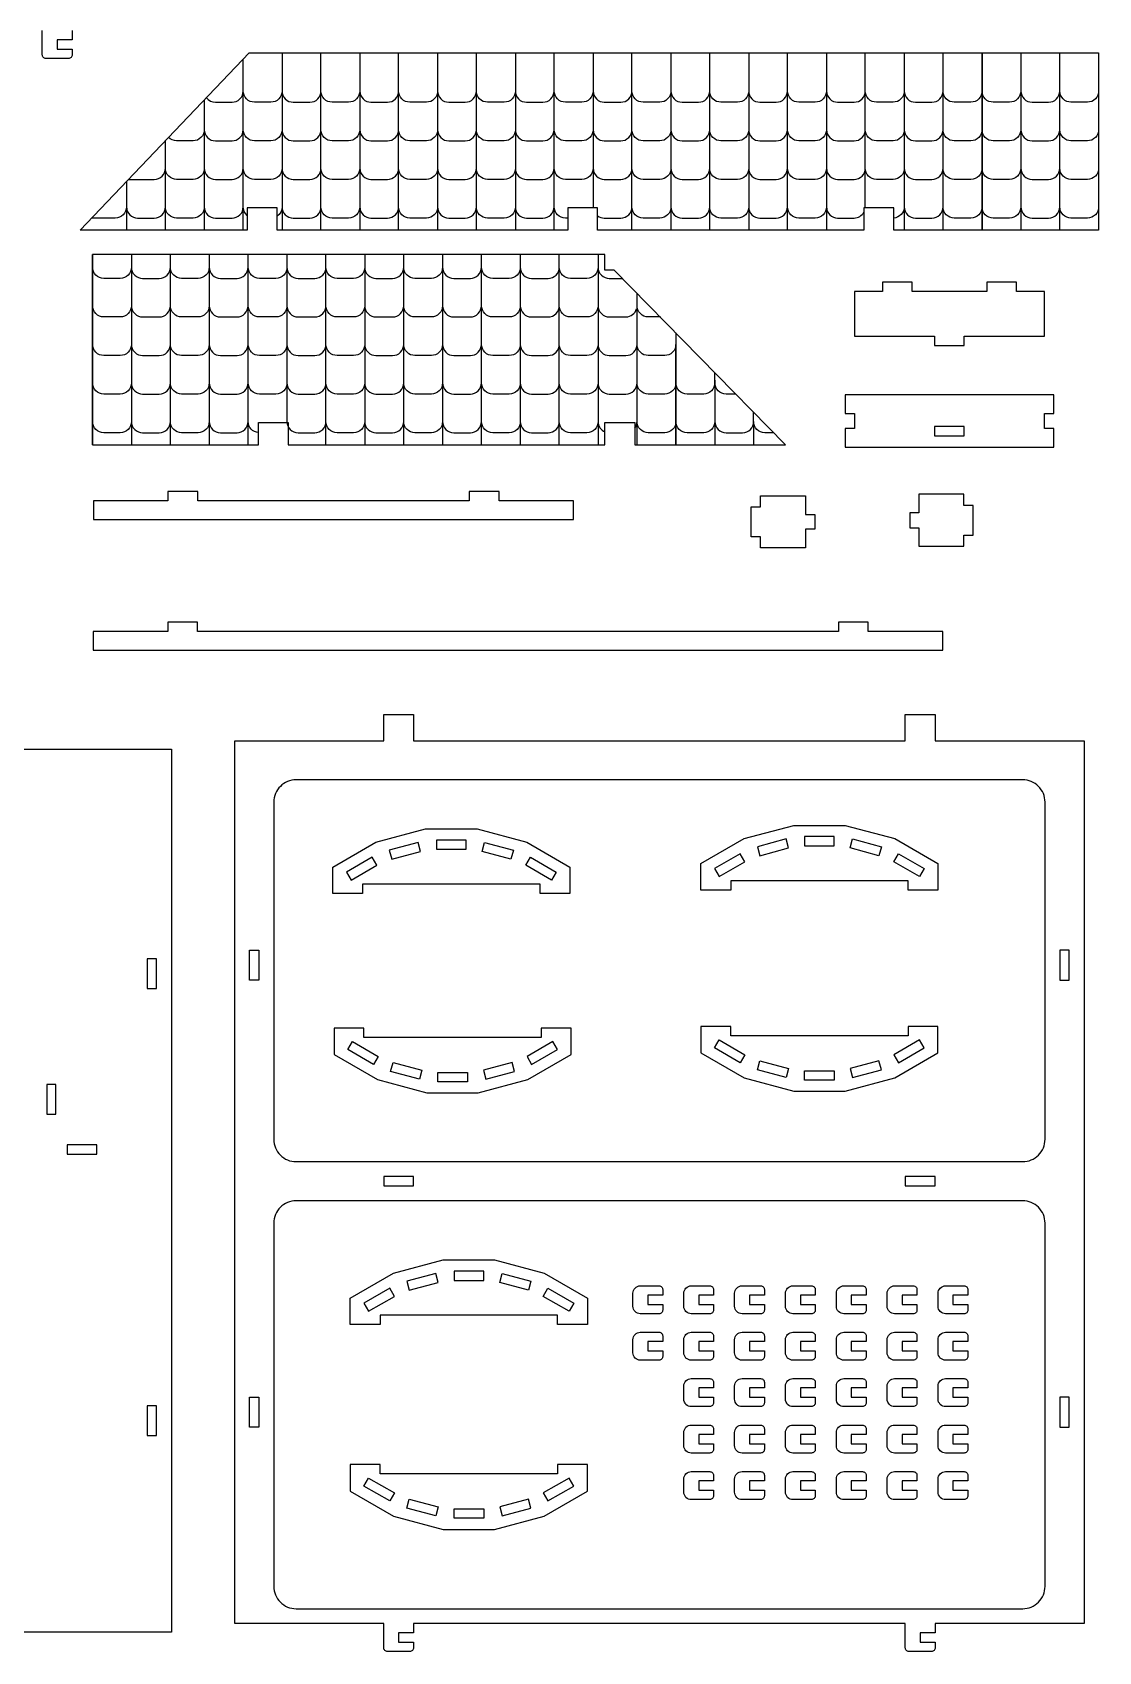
# Model space of a CAD drawing. Extents: x 1573 to 3804, y 1639 to 3362.
# Drawn here: x 3117 to 3804, y 1644 to 2687 of the extents above; entities that cross this region are included whole.
import ezdxf

# ---------------------------------------------------------------- set-up
doc = ezdxf.new("R2010")
doc.units = 0
doc.header["$MEASUREMENT"] = 0
doc.layers.add('LAYER1', color=18, linetype='CONTINUOUS')

msp = doc.modelspace()

# ---------------------------------------------------------------- linework, layer by layer
at = {"layer": 'LAYER1'}
for points in [[(3142.8, 2688.5), (3142.8, 2682.5), (3133.2, 2682.5), (3133.2, 2676.5), (3142.8, 2676.5), (3142.8, 2672.9, -0.414214), (3140.4, 2670.5), (3126, 2670.5, -0.414214), (3123.6, 2672.9), (3123.6, 2688.5)], [(3278, 2674.2), (3278, 2649.6, -0.414214), (3270.8, 2642.4), (3260.2, 2642.4, -0.414214), (3253, 2649.6), (3253, 2666.1)], [(3278, 2674.2), (3278, 2649.6, 0.414214), (3285.2, 2642.4), (3295.9, 2642.4, 0.414214), (3303.1, 2649.6), (3303.1, 2674.2)], [(3328.1, 2674.2), (3328.1, 2649.6, -0.414214), (3320.9, 2642.4), (3310.3, 2642.4, -0.414214), (3303.1, 2649.6), (3303.1, 2674.2)], [(3328.1, 2674.2), (3328.1, 2649.6, 0.414214), (3335.3, 2642.4), (3345.9, 2642.4, 0.414214), (3353.1, 2649.6), (3353.1, 2674.2)], [(3378.2, 2674.2), (3378.2, 2649.6, -0.414214), (3371, 2642.4), (3360.3, 2642.4, -0.414214), (3353.1, 2649.6), (3353.1, 2674.2)], [(3378.2, 2674.2), (3378.2, 2649.6, 0.414214), (3385.4, 2642.4), (3396, 2642.4, 0.414214), (3403.2, 2649.6), (3403.2, 2674.2)], [(3428.3, 2674.2), (3428.3, 2649.6, -0.414214), (3421.1, 2642.4), (3410.4, 2642.4, -0.414214), (3403.2, 2649.6), (3403.2, 2674.2)], [(3428.3, 2674.2), (3428.3, 2649.6, 0.414214), (3435.5, 2642.4), (3446.1, 2642.4, 0.414214), (3453.3, 2649.6), (3453.3, 2674.2)], [(3478.4, 2674.2), (3478.4, 2649.6, -0.414214), (3471.2, 2642.4), (3460.5, 2642.4, -0.414214), (3453.3, 2649.6), (3453.3, 2674.2)], [(3478.4, 2674.2), (3478.4, 2649.6, 0.414214), (3485.6, 2642.4), (3496.2, 2642.4, 0.414214), (3503.4, 2649.6), (3503.4, 2674.2)], [(3528.5, 2674.2), (3528.5, 2649.6, -0.414214), (3521.3, 2642.4), (3510.6, 2642.4, -0.414214), (3503.4, 2649.6), (3503.4, 2674.2)], [(3528.5, 2674.2), (3528.5, 2649.6, 0.414214), (3535.7, 2642.4), (3546.3, 2642.4, 0.414214), (3553.5, 2649.6), (3553.5, 2674.2)], [(3578.6, 2674.2), (3578.6, 2649.6, -0.414214), (3571.4, 2642.4), (3560.7, 2642.4, -0.414214), (3553.5, 2649.6), (3553.5, 2674.2)], [(3578.6, 2674.2), (3578.6, 2649.6, 0.414214), (3585.8, 2642.4), (3596.4, 2642.4, 0.414214), (3603.6, 2649.6), (3603.6, 2674.2)], [(3628.7, 2674.2), (3628.7, 2649.6, -0.414214), (3621.5, 2642.4), (3610.8, 2642.4, -0.414214), (3603.6, 2649.6), (3603.6, 2674.2)], [(3628.7, 2674.2), (3628.7, 2649.6, 0.414214), (3635.9, 2642.4), (3646.5, 2642.4, 0.414214), (3653.7, 2649.6), (3653.7, 2674.2)], [(3678.8, 2674.2), (3678.8, 2649.6, -0.414214), (3671.6, 2642.4), (3660.9, 2642.4, -0.414214), (3653.7, 2649.6), (3653.7, 2674.2)], [(3678.8, 2674.2), (3678.8, 2649.6, 0.414214), (3686, 2642.4), (3696.6, 2642.4, 0.414214), (3703.8, 2649.6), (3703.8, 2674.2)], [(3728.9, 2674.2), (3728.9, 2649.6, -0.414214), (3721.7, 2642.4), (3711, 2642.4, -0.414214), (3703.8, 2649.6), (3703.8, 2674.2)], [(3753.9, 2674.2), (3753.9, 2649.6, -0.414214), (3746.7, 2642.4), (3736.1, 2642.4, -0.414214), (3728.9, 2649.6), (3728.9, 2674.2)], [(3753.9, 2674.2), (3753.9, 2649.6, 0.414214), (3761.1, 2642.4), (3771.8, 2642.4, 0.414214), (3779, 2649.6), (3779, 2674.2)], [(3804, 2674.2), (3804, 2649.6, -0.414214), (3796.8, 2642.4), (3786.2, 2642.4, -0.414214), (3779, 2649.6), (3779, 2674.2)], [(3229.3, 2645.3, 0.240596), (3235.1, 2642.4), (3245.8, 2642.4, 0.414214), (3253, 2649.6), (3253, 2670.2)], [(3227.9, 2643.9), (3227.9, 2624.7, 0.414214), (3235.1, 2617.5), (3245.8, 2617.5, 0.414214), (3253, 2624.7), (3253, 2649.6)], [(3278, 2649.6), (3278, 2624.7, -0.414214), (3270.8, 2617.5), (3260.2, 2617.5, -0.414214), (3253, 2624.7), (3253, 2649.6)], [(3278, 2649.6), (3278, 2624.7, 0.414214), (3285.2, 2617.5), (3295.9, 2617.5, 0.414214), (3303.1, 2624.7), (3303.1, 2649.6)], [(3328.1, 2649.6), (3328.1, 2624.7, -0.414214), (3320.9, 2617.5), (3310.3, 2617.5, -0.414214), (3303.1, 2624.7), (3303.1, 2649.6)], [(3328.1, 2649.6), (3328.1, 2624.7, 0.414214), (3335.3, 2617.5), (3345.9, 2617.5, 0.414214), (3353.1, 2624.7), (3353.1, 2649.6)], [(3378.2, 2649.6), (3378.2, 2624.7, -0.414214), (3371, 2617.5), (3360.3, 2617.5, -0.414214), (3353.1, 2624.7), (3353.1, 2649.6)], [(3378.2, 2649.6), (3378.2, 2624.7, 0.414214), (3385.4, 2617.5), (3396, 2617.5, 0.414214), (3403.2, 2624.7), (3403.2, 2649.6)], [(3428.3, 2649.6), (3428.3, 2624.7, -0.414214), (3421.1, 2617.5), (3410.4, 2617.5, -0.414214), (3403.2, 2624.7), (3403.2, 2649.6)], [(3428.3, 2649.6), (3428.3, 2624.7, 0.414214), (3435.5, 2617.5), (3446.1, 2617.5, 0.414214), (3453.3, 2624.7), (3453.3, 2649.6)], [(3478.4, 2649.6), (3478.4, 2624.7, -0.414214), (3471.2, 2617.5), (3460.5, 2617.5, -0.414214), (3453.3, 2624.7), (3453.3, 2649.6)], [(3478.4, 2649.6), (3478.4, 2624.7, 0.414214), (3485.6, 2617.5), (3496.2, 2617.5, 0.414214), (3503.4, 2624.7), (3503.4, 2649.6)], [(3528.5, 2649.6), (3528.5, 2624.7, -0.414214), (3521.3, 2617.5), (3510.6, 2617.5, -0.414214), (3503.4, 2624.7), (3503.4, 2649.6)], [(3528.5, 2649.6), (3528.5, 2624.7, 0.414214), (3535.7, 2617.5), (3546.3, 2617.5, 0.414214), (3553.5, 2624.7), (3553.5, 2649.6)], [(3578.6, 2649.6), (3578.6, 2624.7, -0.414214), (3571.4, 2617.5), (3560.7, 2617.5, -0.414214), (3553.5, 2624.7), (3553.5, 2649.6)], [(3578.6, 2649.6), (3578.6, 2624.7, 0.414214), (3585.8, 2617.5), (3596.4, 2617.5, 0.414214), (3603.6, 2624.7), (3603.6, 2649.6)], [(3628.7, 2649.6), (3628.7, 2624.7, -0.414214), (3621.5, 2617.5), (3610.8, 2617.5, -0.414214), (3603.6, 2624.7), (3603.6, 2649.6)], [(3628.7, 2649.6), (3628.7, 2624.7, 0.414214), (3635.9, 2617.5), (3646.5, 2617.5, 0.414214), (3653.7, 2624.7), (3653.7, 2649.6)], [(3678.8, 2649.6), (3678.8, 2624.7, -0.414214), (3671.6, 2617.5), (3660.9, 2617.5, -0.414214), (3653.7, 2624.7), (3653.7, 2649.6)], [(3678.8, 2649.6), (3678.8, 2624.7, 0.414214), (3686, 2617.5), (3696.6, 2617.5, 0.414214), (3703.8, 2624.7), (3703.8, 2649.6)], [(3728.9, 2649.6), (3728.9, 2624.7, -0.414214), (3721.7, 2617.5), (3711, 2617.5, -0.414214), (3703.8, 2624.7), (3703.8, 2649.6)], [(3753.9, 2649.6), (3753.9, 2624.7, -0.414214), (3746.7, 2617.5), (3736.1, 2617.5, -0.414214), (3728.9, 2624.7), (3728.9, 2649.6)], [(3753.9, 2649.6), (3753.9, 2624.7, 0.414214), (3761.1, 2617.5), (3771.8, 2617.5, 0.414214), (3779, 2624.7), (3779, 2649.6)], [(3804, 2649.6), (3804, 2624.7, -0.414214), (3796.8, 2617.5), (3786.2, 2617.5, -0.414214), (3779, 2624.7), (3779, 2649.6)], [(3227.9, 2638.7), (3227.9, 2624.7, -0.414214), (3220.7, 2617.5), (3210.1, 2617.5, -0.203614), (3204.9, 2619.7)], [(3227.9, 2624.7), (3227.9, 2599.9, -0.414214), (3220.7, 2592.7), (3210.1, 2592.7, -0.414214), (3202.9, 2599.9), (3202.9, 2617.6)], [(3227.9, 2624.7), (3227.9, 2599.9, 0.414214), (3235.1, 2592.7), (3245.8, 2592.7, 0.414214), (3253, 2599.9), (3253, 2624.7)], [(3278, 2624.7), (3278, 2599.9, -0.414214), (3270.8, 2592.7), (3260.2, 2592.7, -0.414214), (3253, 2599.9), (3253, 2624.7)], [(3278, 2624.7), (3278, 2599.9, 0.414214), (3285.2, 2592.7), (3295.9, 2592.7, 0.414214), (3303.1, 2599.9), (3303.1, 2624.7)], [(3328.1, 2624.7), (3328.1, 2599.9, -0.414214), (3320.9, 2592.7), (3310.3, 2592.7, -0.414214), (3303.1, 2599.9), (3303.1, 2624.7)], [(3328.1, 2624.7), (3328.1, 2599.9, 0.414214), (3335.3, 2592.7), (3345.9, 2592.7, 0.414214), (3353.1, 2599.9), (3353.1, 2624.7)], [(3378.2, 2624.7), (3378.2, 2599.9, -0.414214), (3371, 2592.7), (3360.3, 2592.7, -0.414214), (3353.1, 2599.9), (3353.1, 2624.7)], [(3378.2, 2624.7), (3378.2, 2599.9, 0.414214), (3385.4, 2592.7), (3396, 2592.7, 0.414214), (3403.2, 2599.9), (3403.2, 2624.7)], [(3428.3, 2624.7), (3428.3, 2599.9, -0.414214), (3421.1, 2592.7), (3410.4, 2592.7, -0.414214), (3403.2, 2599.9), (3403.2, 2624.7)], [(3428.3, 2624.7), (3428.3, 2599.9, 0.414214), (3435.5, 2592.7), (3446.1, 2592.7, 0.414214), (3453.3, 2599.9), (3453.3, 2624.7)], [(3478.4, 2624.7), (3478.4, 2599.9, -0.414214), (3471.2, 2592.7), (3460.5, 2592.7, -0.414214), (3453.3, 2599.9), (3453.3, 2624.7)], [(3478.4, 2624.7), (3478.4, 2599.9, 0.414214), (3485.6, 2592.7), (3496.2, 2592.7, 0.414214), (3503.4, 2599.9), (3503.4, 2624.7)], [(3528.5, 2624.7), (3528.5, 2599.9, -0.414214), (3521.3, 2592.7), (3510.6, 2592.7, -0.414214), (3503.4, 2599.9), (3503.4, 2624.7)], [(3528.5, 2624.7), (3528.5, 2599.9, 0.414214), (3535.7, 2592.7), (3546.3, 2592.7, 0.414214), (3553.5, 2599.9), (3553.5, 2624.7)], [(3578.6, 2624.7), (3578.6, 2599.9, -0.414214), (3571.4, 2592.7), (3560.7, 2592.7, -0.414214), (3553.5, 2599.9), (3553.5, 2624.7)], [(3578.6, 2624.7), (3578.6, 2599.9, 0.414214), (3585.8, 2592.7), (3596.4, 2592.7, 0.414214), (3603.6, 2599.9), (3603.6, 2624.7)], [(3628.7, 2624.7), (3628.7, 2599.9, -0.414214), (3621.5, 2592.7), (3610.8, 2592.7, -0.414214), (3603.6, 2599.9), (3603.6, 2624.7)], [(3628.7, 2624.7), (3628.7, 2599.9, 0.414214), (3635.9, 2592.7), (3646.5, 2592.7, 0.414214), (3653.7, 2599.9), (3653.7, 2624.7)], [(3678.8, 2624.7), (3678.8, 2599.9, -0.414214), (3671.6, 2592.7), (3660.9, 2592.7, -0.414214), (3653.7, 2599.9), (3653.7, 2624.7)], [(3678.8, 2624.7), (3678.8, 2599.9, 0.414214), (3686, 2592.7), (3696.6, 2592.7, 0.414214), (3703.8, 2599.9), (3703.8, 2624.7)], [(3728.9, 2624.7), (3728.9, 2599.9, -0.414214), (3721.7, 2592.7), (3711, 2592.7, -0.414214), (3703.8, 2599.9), (3703.8, 2624.7)], [(3753.9, 2624.7), (3753.9, 2599.9, -0.414214), (3746.7, 2592.7), (3736.1, 2592.7, -0.414214), (3728.9, 2599.9), (3728.9, 2624.7)], [(3753.9, 2624.7), (3753.9, 2599.9, 0.414214), (3761.1, 2592.7), (3771.8, 2592.7, 0.414214), (3779, 2599.9), (3779, 2624.7)], [(3804, 2624.7), (3804, 2599.9, -0.414214), (3796.8, 2592.7), (3786.2, 2592.7, -0.414214), (3779, 2599.9), (3779, 2624.7)], [(3179.1, 2592.7), (3195.7, 2592.7, 0.414214), (3202.9, 2599.9), (3202.9, 2611.3)], [(3177.8, 2583.8), (3177.8, 2575, 0.414214), (3185, 2567.8), (3195.7, 2567.8, 0.414214), (3202.9, 2575), (3202.9, 2599.9)], [(3227.9, 2599.9), (3227.9, 2575, -0.414214), (3220.7, 2567.8), (3210.1, 2567.8, -0.414214), (3202.9, 2575), (3202.9, 2599.9)], [(3227.9, 2599.9), (3227.9, 2575, 0.414214), (3235.1, 2567.8), (3245.8, 2567.8, 0.414214), (3253, 2575), (3253, 2599.9)], [(3255.6, 2569.5, -0.225173), (3253, 2575), (3253, 2599.9)], [(3278, 2599.9), (3278, 2575, -0.250585), (3274.8, 2569)], [(3278, 2599.9), (3278, 2575, 0.414214), (3285.2, 2567.8), (3295.9, 2567.8, 0.414214), (3303.1, 2575), (3303.1, 2599.9)], [(3328.1, 2599.9), (3328.1, 2575, -0.414214), (3320.9, 2567.8), (3310.3, 2567.8, -0.414214), (3303.1, 2575), (3303.1, 2599.9)], [(3328.1, 2599.9), (3328.1, 2575, 0.414214), (3335.3, 2567.8), (3345.9, 2567.8, 0.414214), (3353.1, 2575), (3353.1, 2599.9)], [(3378.2, 2599.9), (3378.2, 2575, -0.414214), (3371, 2567.8), (3360.3, 2567.8, -0.414214), (3353.1, 2575), (3353.1, 2599.9)], [(3378.2, 2599.9), (3378.2, 2575, 0.414214), (3385.4, 2567.8), (3396, 2567.8, 0.414214), (3403.2, 2575), (3403.2, 2599.9)], [(3428.3, 2599.9), (3428.3, 2575, -0.414214), (3421.1, 2567.8), (3410.4, 2567.8, -0.414214), (3403.2, 2575), (3403.2, 2599.9)], [(3428.3, 2599.9), (3428.3, 2575, 0.414214), (3435.5, 2567.8), (3446.1, 2567.8, 0.414214), (3453.3, 2575), (3453.3, 2599.9)], [(3462, 2567.8), (3460.5, 2567.8, -0.414214), (3453.3, 2575), (3453.3, 2599.9)], [(3478.4, 2599.9), (3478.4, 2575, 0.02405), (3478.4, 2574.3)], [(3478.4, 2599.9), (3478.4, 2575, -0.02405), (3478.4, 2574.3)], [(3481.2, 2569.3, 0.165063), (3485.6, 2567.8), (3496.2, 2567.8, 0.414214), (3503.4, 2575), (3503.4, 2599.9)], [(3528.5, 2599.9), (3528.5, 2575, -0.414214), (3521.3, 2567.8), (3510.6, 2567.8, -0.414214), (3503.4, 2575), (3503.4, 2599.9)], [(3528.5, 2599.9), (3528.5, 2575, 0.414214), (3535.7, 2567.8), (3546.3, 2567.8, 0.414214), (3553.5, 2575), (3553.5, 2599.9)], [(3578.6, 2599.9), (3578.6, 2575, -0.414214), (3571.4, 2567.8), (3560.7, 2567.8, -0.414214), (3553.5, 2575), (3553.5, 2599.9)], [(3578.6, 2599.9), (3578.6, 2575, 0.414214), (3585.8, 2567.8), (3596.4, 2567.8, 0.414214), (3603.6, 2575), (3603.6, 2599.9)], [(3628.7, 2599.9), (3628.7, 2575, -0.414214), (3621.5, 2567.8), (3610.8, 2567.8, -0.414214), (3603.6, 2575), (3603.6, 2599.9)], [(3628.7, 2599.9), (3628.7, 2575, 0.414214), (3635.9, 2567.8), (3646.5, 2567.8, 0.2717), (3652.8, 2571.5)], [(3653.8, 2574.3, -0.02405), (3653.7, 2575), (3653.7, 2599.9)], [(3653.7, 2574.3, 0.02405), (3653.7, 2575), (3653.7, 2599.9)], [(3678.8, 2599.9), (3678.8, 2575, -0.396511), (3672, 2567.8)], [(3678.8, 2599.9), (3678.8, 2575, 0.414214), (3686, 2567.8), (3696.6, 2567.8, 0.414214), (3703.8, 2575), (3703.8, 2599.9)], [(3728.9, 2599.9), (3728.9, 2575, -0.414214), (3721.7, 2567.8), (3711, 2567.8, -0.414214), (3703.8, 2575), (3703.8, 2599.9)], [(3753.9, 2599.9), (3753.9, 2575, -0.414214), (3746.7, 2567.8), (3736.1, 2567.8, -0.414214), (3728.9, 2575), (3728.9, 2599.9)], [(3753.9, 2599.9), (3753.9, 2575, 0.414214), (3761.1, 2567.8), (3771.8, 2567.8, 0.414214), (3779, 2575), (3779, 2599.9)], [(3804, 2599.9), (3804, 2575, -0.414214), (3796.8, 2567.8), (3786.2, 2567.8, -0.414214), (3779, 2575), (3779, 2599.9)], [(3177.8, 2591.3), (3177.8, 2575, -0.414214), (3170.6, 2567.8), (3155.5, 2567.8)], [(3181, 2544.3), (3181, 2536.1, -0.414214), (3173.8, 2528.9), (3163.2, 2528.9, -0.414214), (3156, 2536.1), (3156, 2544.3)], [(3181, 2535.9), (3181, 2511.3, -0.414214), (3173.8, 2504.1), (3163.2, 2504.1, -0.414214), (3156, 2511.3), (3156, 2535.9)], [(3181, 2544.3), (3181, 2536.1, 0.414214), (3188.2, 2528.9), (3198.9, 2528.9, 0.414214), (3206.1, 2536.1), (3206.1, 2544.3)], [(3181, 2535.9), (3181, 2511.3, 0.414214), (3188.2, 2504.1), (3198.9, 2504.1, 0.414214), (3206.1, 2511.3), (3206.1, 2535.9)], [(3231.1, 2544.3), (3231.1, 2536.1, -0.414214), (3223.9, 2528.9), (3213.3, 2528.9, -0.414214), (3206.1, 2536.1), (3206.1, 2544.3)], [(3231.1, 2535.9), (3231.1, 2511.3, -0.414214), (3223.9, 2504.1), (3213.3, 2504.1, -0.414214), (3206.1, 2511.3), (3206.1, 2535.9)], [(3231.1, 2544.3), (3231.1, 2536.1, 0.414214), (3238.3, 2528.9), (3249, 2528.9, 0.414214), (3256.2, 2536.1), (3256.2, 2544.3)], [(3231.1, 2535.9), (3231.1, 2511.3, 0.414214), (3238.3, 2504.1), (3249, 2504.1, 0.414214), (3256.2, 2511.3), (3256.2, 2535.9)], [(3281.2, 2544.3), (3281.2, 2536.1, -0.414214), (3274, 2528.9), (3263.4, 2528.9, -0.414214), (3256.2, 2536.1), (3256.2, 2544.3)], [(3281.2, 2535.9), (3281.2, 2511.3, -0.414214), (3274, 2504.1), (3263.4, 2504.1, -0.414214), (3256.2, 2511.3), (3256.2, 2535.9)], [(3281.2, 2544.3), (3281.2, 2536.1, 0.414214), (3288.4, 2528.9), (3299.1, 2528.9, 0.414214), (3306.3, 2536.1), (3306.3, 2544.3)], [(3281.2, 2535.9), (3281.2, 2511.3, 0.414214), (3288.4, 2504.1), (3299.1, 2504.1, 0.414214), (3306.3, 2511.3), (3306.3, 2535.9)], [(3331.3, 2544.3), (3331.3, 2536.1, -0.414214), (3324.1, 2528.9), (3313.5, 2528.9, -0.414214), (3306.3, 2536.1), (3306.3, 2544.3)], [(3331.3, 2535.9), (3331.3, 2511.3, -0.414214), (3324.1, 2504.1), (3313.5, 2504.1, -0.414214), (3306.3, 2511.3), (3306.3, 2535.9)], [(3331.3, 2544.3), (3331.3, 2536.1, 0.414214), (3338.5, 2528.9), (3349.2, 2528.9, 0.414214), (3356.4, 2536.1), (3356.4, 2544.3)], [(3331.3, 2535.9), (3331.3, 2511.3, 0.414214), (3338.5, 2504.1), (3349.2, 2504.1, 0.414214), (3356.4, 2511.3), (3356.4, 2535.9)], [(3381.4, 2544.3), (3381.4, 2536.1, -0.414214), (3374.2, 2528.9), (3363.6, 2528.9, -0.414214), (3356.4, 2536.1), (3356.4, 2544.3)], [(3381.4, 2535.9), (3381.4, 2511.3, -0.414214), (3374.2, 2504.1), (3363.6, 2504.1, -0.414214), (3356.4, 2511.3), (3356.4, 2535.9)], [(3381.4, 2544.3), (3381.4, 2536.1, 0.414214), (3388.6, 2528.9), (3399.3, 2528.9, 0.414214), (3406.5, 2536.1), (3406.5, 2544.3)], [(3381.4, 2535.9), (3381.4, 2511.3, 0.414214), (3388.6, 2504.1), (3399.3, 2504.1, 0.414214), (3406.5, 2511.3), (3406.5, 2535.9)], [(3431.5, 2544.3), (3431.5, 2536.1, -0.414214), (3424.3, 2528.9), (3413.7, 2528.9, -0.414214), (3406.5, 2536.1), (3406.5, 2544.3)], [(3431.5, 2535.9), (3431.5, 2511.3, -0.414214), (3424.3, 2504.1), (3413.7, 2504.1, -0.414214), (3406.5, 2511.3), (3406.5, 2535.9)], [(3431.5, 2544.3), (3431.5, 2536.1, 0.414214), (3438.7, 2528.9), (3449.4, 2528.9, 0.414214), (3456.6, 2536.1), (3456.6, 2544.3)], [(3431.5, 2535.9), (3431.5, 2511.3, 0.414214), (3438.7, 2504.1), (3449.4, 2504.1, 0.414214), (3456.6, 2511.3), (3456.6, 2535.9)], [(3481.6, 2544.3), (3481.6, 2536.1, -0.414214), (3474.4, 2528.9), (3463.8, 2528.9, -0.414214), (3456.6, 2536.1), (3456.6, 2544.3)], [(3481.6, 2535.9), (3481.6, 2511.3, -0.414214), (3474.4, 2504.1), (3463.8, 2504.1, -0.414214), (3456.6, 2511.3), (3456.6, 2535.9)], [(3481.6, 2544.3), (3481.6, 2536.1, 0.414214), (3488.8, 2528.9), (3497.3, 2528.9)], [(3481.6, 2535.9), (3481.6, 2511.3, 0.414214), (3488.8, 2504.1), (3499.5, 2504.1, 0.3358), (3506.4, 2509.3)], [(3521.7, 2504.1), (3513.9, 2504.1, -0.414214), (3506.7, 2511.3), (3506.7, 2519.4)], [(3181, 2511.3), (3181, 2486.4, -0.414214), (3173.8, 2479.2), (3163.2, 2479.2, -0.414214), (3156, 2486.4), (3156, 2511.3)], [(3181, 2511.3), (3181, 2486.4, 0.414214), (3188.2, 2479.2), (3198.9, 2479.2, 0.414214), (3206.1, 2486.4), (3206.1, 2511.3)], [(3231.1, 2511.3), (3231.1, 2486.4, -0.414214), (3223.9, 2479.2), (3213.3, 2479.2, -0.414214), (3206.1, 2486.4), (3206.1, 2511.3)], [(3231.1, 2511.3), (3231.1, 2486.4, 0.414214), (3238.3, 2479.2), (3249, 2479.2, 0.414214), (3256.2, 2486.4), (3256.2, 2511.3)], [(3281.2, 2511.3), (3281.2, 2486.4, -0.414214), (3274, 2479.2), (3263.4, 2479.2, -0.414214), (3256.2, 2486.4), (3256.2, 2511.3)], [(3281.2, 2511.3), (3281.2, 2486.4, 0.414214), (3288.4, 2479.2), (3299.1, 2479.2, 0.414214), (3306.3, 2486.4), (3306.3, 2511.3)], [(3331.3, 2511.3), (3331.3, 2486.4, -0.414214), (3324.1, 2479.2), (3313.5, 2479.2, -0.414214), (3306.3, 2486.4), (3306.3, 2511.3)], [(3331.3, 2511.3), (3331.3, 2486.4, 0.414214), (3338.5, 2479.2), (3349.2, 2479.2, 0.414214), (3356.4, 2486.4), (3356.4, 2511.3)], [(3381.4, 2511.3), (3381.4, 2486.4, -0.414214), (3374.2, 2479.2), (3363.6, 2479.2, -0.414214), (3356.4, 2486.4), (3356.4, 2511.3)], [(3381.4, 2511.3), (3381.4, 2486.4, 0.414214), (3388.6, 2479.2), (3399.3, 2479.2, 0.414214), (3406.5, 2486.4), (3406.5, 2511.3)], [(3431.5, 2511.3), (3431.5, 2486.4, -0.414214), (3424.3, 2479.2), (3413.7, 2479.2, -0.414214), (3406.5, 2486.4), (3406.5, 2511.3)], [(3431.5, 2511.3), (3431.5, 2486.4, 0.414214), (3438.7, 2479.2), (3449.4, 2479.2, 0.414214), (3456.6, 2486.4), (3456.6, 2511.3)], [(3481.6, 2511.3), (3481.6, 2486.4, -0.414214), (3474.4, 2479.2), (3463.8, 2479.2, -0.414214), (3456.6, 2486.4), (3456.6, 2511.3)], [(3481.6, 2511.3), (3481.6, 2486.4, 0.414214), (3488.8, 2479.2), (3499.5, 2479.2, 0.414214), (3506.7, 2486.4), (3506.7, 2509.1)], [(3531.7, 2493.8), (3531.7, 2486.4, -0.414214), (3524.5, 2479.2), (3513.9, 2479.2, -0.414214), (3506.7, 2486.4), (3506.7, 2511.3)], [(3181, 2486.4), (3181, 2461.6, -0.414214), (3173.8, 2454.4), (3163.2, 2454.4, -0.414214), (3156, 2461.6), (3156, 2486.4)], [(3181, 2486.4), (3181, 2461.6, 0.414214), (3188.2, 2454.4), (3198.9, 2454.4, 0.414214), (3206.1, 2461.6), (3206.1, 2486.4)], [(3231.1, 2486.4), (3231.1, 2461.6, -0.414214), (3223.9, 2454.4), (3213.3, 2454.4, -0.414214), (3206.1, 2461.6), (3206.1, 2486.4)], [(3231.1, 2486.4), (3231.1, 2461.6, 0.414214), (3238.3, 2454.4), (3249, 2454.4, 0.414214), (3256.2, 2461.6), (3256.2, 2486.4)], [(3281.2, 2486.4), (3281.2, 2461.6, -0.414214), (3274, 2454.4), (3263.4, 2454.4, -0.414214), (3256.2, 2461.6), (3256.2, 2486.4)], [(3281.2, 2486.4), (3281.2, 2461.6, 0.414214), (3288.4, 2454.4), (3299.1, 2454.4, 0.414214), (3306.3, 2461.6), (3306.3, 2486.4)], [(3331.3, 2486.4), (3331.3, 2461.6, -0.414214), (3324.1, 2454.4), (3313.5, 2454.4, -0.414214), (3306.3, 2461.6), (3306.3, 2486.4)], [(3331.3, 2486.4), (3331.3, 2461.6, 0.414214), (3338.5, 2454.4), (3349.2, 2454.4, 0.414214), (3356.4, 2461.6), (3356.4, 2486.4)], [(3381.4, 2486.4), (3381.4, 2461.6, -0.414214), (3374.2, 2454.4), (3363.6, 2454.4, -0.414214), (3356.4, 2461.6), (3356.4, 2486.4)], [(3381.4, 2486.4), (3381.4, 2461.6, 0.414214), (3388.6, 2454.4), (3399.3, 2454.4, 0.414214), (3406.5, 2461.6), (3406.5, 2486.4)], [(3431.5, 2486.4), (3431.5, 2461.6, -0.414214), (3424.3, 2454.4), (3413.7, 2454.4, -0.414214), (3406.5, 2461.6), (3406.5, 2486.4)], [(3431.5, 2486.4), (3431.5, 2461.6, 0.414214), (3438.7, 2454.4), (3449.4, 2454.4, 0.414214), (3456.6, 2461.6), (3456.6, 2486.4)], [(3481.6, 2486.4), (3481.6, 2461.6, -0.414214), (3474.4, 2454.4), (3463.8, 2454.4, -0.414214), (3456.6, 2461.6), (3456.6, 2486.4)], [(3481.6, 2486.4), (3481.6, 2461.6, 0.414214), (3488.8, 2454.4), (3499.5, 2454.4, 0.414214), (3506.7, 2461.6), (3506.7, 2486.4)], [(3531.7, 2486.4), (3531.7, 2461.6, -0.414214), (3524.5, 2454.4), (3513.9, 2454.4, -0.414214), (3506.7, 2461.6), (3506.7, 2486.4)], [(3556.8, 2463.3), (3556.8, 2461.6, -0.414214), (3549.6, 2454.4), (3538.9, 2454.4, -0.414214), (3531.7, 2461.6), (3531.7, 2486.4)], [(3570.3, 2454.4), (3564, 2454.4, -0.414214), (3556.8, 2461.6), (3556.8, 2468.2)], [(3181, 2461.6), (3181, 2436.7, -0.414214), (3173.8, 2429.5), (3163.2, 2429.5, -0.414214), (3156, 2436.7), (3156, 2461.6)], [(3181, 2461.6), (3181, 2436.7, 0.414214), (3188.2, 2429.5), (3198.9, 2429.5, 0.414214), (3206.1, 2436.7), (3206.1, 2461.6)], [(3231.1, 2461.6), (3231.1, 2436.7, -0.414214), (3223.9, 2429.5), (3213.3, 2429.5, -0.414214), (3206.1, 2436.7), (3206.1, 2461.6)], [(3231.1, 2461.6), (3231.1, 2436.7, 0.414214), (3238.3, 2429.5), (3249, 2429.5, 0.414214), (3256.2, 2436.7), (3256.2, 2461.6)], [(3262.8, 2429.6, -0.390382), (3256.2, 2436.7), (3256.2, 2461.6)], [(3281.2, 2461.6), (3281.2, 2436.7, 0.414214), (3288.4, 2429.5), (3299.1, 2429.5, 0.414214), (3306.3, 2436.7), (3306.3, 2461.6)], [(3281.2, 2461.6), (3281.2, 2436.7, -0.02405), (3281.2, 2436)], [(3331.3, 2461.6), (3331.3, 2436.7, -0.414214), (3324.1, 2429.5), (3313.5, 2429.5, -0.414214), (3306.3, 2436.7), (3306.3, 2461.6)], [(3331.3, 2461.6), (3331.3, 2436.7, 0.414214), (3338.5, 2429.5), (3349.2, 2429.5, 0.414214), (3356.4, 2436.7), (3356.4, 2461.6)], [(3381.4, 2461.6), (3381.4, 2436.7, -0.414214), (3374.2, 2429.5), (3363.6, 2429.5, -0.414214), (3356.4, 2436.7), (3356.4, 2461.6)], [(3381.4, 2461.6), (3381.4, 2436.7, 0.414214), (3388.6, 2429.5), (3399.3, 2429.5, 0.414214), (3406.5, 2436.7), (3406.5, 2461.6)], [(3431.5, 2461.6), (3431.5, 2436.7, -0.414214), (3424.3, 2429.5), (3413.7, 2429.5, -0.414214), (3406.5, 2436.7), (3406.5, 2461.6)], [(3431.5, 2461.6), (3431.5, 2436.7, 0.414214), (3438.7, 2429.5), (3449.4, 2429.5, 0.414214), (3456.6, 2436.7), (3456.6, 2461.6)], [(3481.6, 2461.6), (3481.6, 2436.7, -0.414214), (3474.4, 2429.5), (3463.8, 2429.5, -0.414214), (3456.6, 2436.7), (3456.6, 2461.6)], [(3481.6, 2461.6), (3481.6, 2436.7, 0.300781), (3486, 2430.1)], [(3505.2, 2432.4, 0.163773), (3506.7, 2436.7), (3506.7, 2461.6)], [(3531.7, 2461.6), (3531.7, 2436.7, -0.414214), (3524.5, 2429.5), (3513.9, 2429.5, -0.414214), (3506.7, 2436.7), (3506.7, 2461.6)], [(3556.8, 2461.6), (3556.8, 2436.7, -0.414214), (3549.6, 2429.5), (3538.9, 2429.5, -0.414214), (3531.7, 2436.7), (3531.7, 2461.6)], [(3556.8, 2461.6), (3556.8, 2436.7, 0.414214), (3564, 2429.5), (3574.6, 2429.5, 0.414214), (3581.8, 2436.7), (3581.8, 2440.4)], [(3594.7, 2429.5), (3589, 2429.5, -0.414214), (3581.8, 2436.7), (3581.8, 2442.7)]]:
    msp.add_lwpolyline(points, format="xyb", dxfattribs=at)
for points in [[(3481.2, 2559.9), (3481.2, 2574.3), (3462, 2574.3), (3462, 2559.9), (3274.8, 2559.9), (3274.8, 2574.3), (3255.6, 2574.3), (3255.6, 2559.9), (3148, 2559.9), (3256.8, 2674.2), (3804, 2674.2), (3804, 2559.9), (3672, 2559.9), (3672, 2574.3), (3652.8, 2574.3), (3652.8, 2559.9)], [(3486, 2421.6), (3486, 2436), (3505.2, 2436), (3505.2, 2421.6), (3602.4, 2421.6), (3492, 2534.3), (3486, 2534.3), (3486, 2544.3), (3156, 2544.3), (3156, 2421.6), (3262.8, 2421.6), (3262.8, 2436), (3282, 2436), (3282, 2421.6)], [(3683.9, 2520.5), (3683.9, 2526.5), (3664.7, 2526.5), (3664.7, 2520.5), (3646.7, 2520.5), (3646.7, 2491.7), (3698.3, 2491.7), (3698.3, 2485.7), (3717.5, 2485.7), (3717.5, 2491.7), (3769.1, 2491.7), (3769.1, 2520.5), (3751.1, 2520.5), (3751.1, 2526.5), (3731.9, 2526.5), (3731.9, 2520.5)], [(3640.7, 2441.8), (3646.7, 2441.8), (3646.7, 2432.2), (3640.7, 2432.2), (3640.7, 2420.2), (3775.1, 2420.2), (3775.1, 2432.2), (3769.1, 2432.2), (3769.1, 2441.8), (3775.1, 2441.8), (3775.1, 2453.8), (3640.7, 2453.8)], [(3698.3, 2427.4), (3717.5, 2427.4), (3717.5, 2433.4), (3698.3, 2433.4)], [(3156.5, 2385.6), (3156.5, 2373.6), (3465.8, 2373.6), (3465.8, 2385.6), (3417.8, 2385.6), (3417.8, 2391.6), (3398.6, 2391.6), (3398.6, 2385.6), (3223.7, 2385.6), (3223.7, 2391.6), (3204.5, 2391.6), (3204.5, 2385.6)], [(3615.1, 2376.9), (3621.1, 2376.9), (3621.1, 2367.3), (3615.1, 2367.3), (3615.1, 2355.3), (3586.3, 2355.3), (3586.3, 2362.5), (3580.3, 2362.5), (3580.3, 2381.7), (3586.3, 2381.7), (3586.3, 2388.9), (3615.1, 2388.9)], [(3688.3, 2377.9), (3682.3, 2377.9), (3682.3, 2368.3), (3688.3, 2368.3), (3688.3, 2356.3), (3717.1, 2356.3), (3717.1, 2363.5), (3723.1, 2363.5), (3723.1, 2382.7), (3717.1, 2382.7), (3717.1, 2389.9), (3688.3, 2389.9)], [(3156.4, 2301.5), (3156.4, 2289.5), (3703.6, 2289.5), (3703.6, 2301.5), (3655.6, 2301.5), (3655.6, 2307.5), (3636.4, 2307.5), (3636.4, 2301.5), (3223.6, 2301.5), (3223.6, 2307.5), (3204.4, 2307.5), (3204.4, 2301.5)], [(3329.9, 2138.6), (3329.9, 2132.6), (3310.7, 2132.6), (3310.7, 2149.7), (3338.5, 2165.7), (3370.5, 2174.3), (3403.6, 2174.3), (3435.6, 2165.7), (3463.4, 2149.7), (3463.4, 2132.6), (3444.2, 2132.6), (3444.2, 2138.6)], [(3567, 2140.9), (3567, 2134.9), (3547.8, 2134.9), (3547.8, 2151.9), (3575.6, 2168), (3607.6, 2176.5), (3640.7, 2176.5), (3672.7, 2168), (3700.5, 2151.9), (3700.5, 2134.9), (3681.3, 2134.9), (3681.3, 2140.9)], [(3348.7, 2154.8), (3367.2, 2159.8), (3365.7, 2165.6), (3347.1, 2160.6)], [(3377.5, 2161.1), (3396.7, 2161.1), (3396.7, 2167.1), (3377.5, 2167.1)], [(3425.4, 2154.8), (3406.9, 2159.8), (3408.4, 2165.6), (3427, 2160.6)], [(3585.8, 2157), (3604.3, 2162), (3602.8, 2167.8), (3584.2, 2162.8)], [(3614.5, 2163.3), (3633.7, 2163.3), (3633.7, 2169.3), (3614.5, 2169.3)], [(3662.5, 2157), (3644, 2162), (3645.5, 2167.8), (3664.1, 2162.8)], [(3322.5, 2141.2), (3339.1, 2150.8), (3336.1, 2156), (3319.5, 2146.4)], [(3451.6, 2141.2), (3435, 2150.8), (3438, 2156), (3454.6, 2146.4)], [(3559.6, 2143.5), (3576.2, 2153.1), (3573.2, 2158.3), (3556.6, 2148.7)], [(3688.7, 2143.5), (3672.1, 2153.1), (3675.1, 2158.3), (3691.7, 2148.7)], [(3191.2, 2090.6), (3191.2, 2071.4), (3197.2, 2071.4), (3197.2, 2090.6)], [(3263.1, 2096.1), (3263.1, 2076.9), (3257.1, 2076.9), (3257.1, 2096.1)], [(3779.1, 2096.1), (3779.1, 2076.9), (3785.1, 2076.9), (3785.1, 2096.1)], [(3330.7, 2039.9), (3330.7, 2045.9), (3311.5, 2045.9), (3311.5, 2028.9), (3339.4, 2012.8), (3371.3, 2004.2), (3404.4, 2004.2), (3436.4, 2012.8), (3464.2, 2028.9), (3464.2, 2045.9), (3445, 2045.9), (3445, 2039.9)], [(3567, 2041), (3567, 2047), (3547.8, 2047), (3547.8, 2030), (3575.6, 2013.9), (3607.6, 2005.3), (3640.7, 2005.3), (3672.7, 2013.9), (3700.5, 2030), (3700.5, 2047), (3681.3, 2047), (3681.3, 2041)], [(3323.3, 2037.3), (3339.9, 2027.7), (3336.9, 2022.5), (3320.3, 2032.1)], [(3452.4, 2037.3), (3435.8, 2027.7), (3438.8, 2022.5), (3455.4, 2032.1)], [(3559.6, 2038.4), (3576.2, 2028.8), (3573.2, 2023.6), (3556.6, 2033.2)], [(3688.7, 2038.4), (3672.1, 2028.8), (3675.1, 2023.6), (3691.7, 2033.2)], [(3349.5, 2023.7), (3368, 2018.8), (3366.5, 2013), (3347.9, 2018)], [(3426.3, 2023.7), (3407.7, 2018.8), (3409.3, 2013), (3427.8, 2018)], [(3585.8, 2024.9), (3604.3, 2019.9), (3602.8, 2014.1), (3584.2, 2019.1)], [(3662.5, 2024.9), (3644, 2019.9), (3645.5, 2014.1), (3664.1, 2019.1)], [(3378.3, 2017.4), (3397.5, 2017.4), (3397.5, 2011.4), (3378.3, 2011.4)], [(3614.5, 2018.5), (3633.7, 2018.5), (3633.7, 2012.5), (3614.5, 2012.5)], [(3126.4, 2009.6), (3126.4, 1990.4), (3132.4, 1990.4), (3132.4, 2009.6)], [(3139.6, 1964.7), (3158.8, 1964.7), (3158.8, 1970.7), (3139.6, 1970.7)], [(3343.5, 1944.3), (3362.7, 1944.3), (3362.7, 1950.3), (3343.5, 1950.3)], [(3679.5, 1944.3), (3698.7, 1944.3), (3698.7, 1950.3), (3679.5, 1950.3)], [(3341.2, 1860.9), (3341.2, 1854.9), (3322, 1854.9), (3322, 1871.9), (3349.8, 1888), (3381.8, 1896.6), (3414.9, 1896.6), (3446.9, 1888), (3474.7, 1871.9), (3474.7, 1854.9), (3455.5, 1854.9), (3455.5, 1860.9)], [(3388.8, 1883.4), (3408, 1883.4), (3408, 1889.4), (3388.8, 1889.4)], [(3333.8, 1863.5), (3350.4, 1873.1), (3347.4, 1878.3), (3330.8, 1868.7)], [(3360, 1877.1), (3378.5, 1882), (3377, 1887.8), (3358.4, 1882.9)], [(3436.7, 1877.1), (3418.2, 1882), (3419.7, 1887.8), (3438.3, 1882.9)], [(3462.9, 1863.5), (3446.3, 1873.1), (3449.3, 1878.3), (3465.9, 1868.7)], [(3263.1, 1808.1), (3263.1, 1788.9), (3257.1, 1788.9), (3257.1, 1808.1)], [(3779.1, 1808.1), (3779.1, 1788.9), (3785.1, 1788.9), (3785.1, 1808.1)], [(3191.2, 1802.6), (3191.2, 1783.4), (3197.2, 1783.4), (3197.2, 1802.6)], [(3341.2, 1758.7), (3341.2, 1764.7), (3322, 1764.7), (3322, 1747.7), (3349.8, 1731.6), (3381.8, 1723), (3414.9, 1723), (3446.9, 1731.6), (3474.7, 1747.7), (3474.7, 1764.7), (3455.5, 1764.7), (3455.5, 1758.7)], [(3333.8, 1756.1), (3350.4, 1746.5), (3347.4, 1741.3), (3330.8, 1750.9)], [(3462.9, 1756.1), (3446.3, 1746.5), (3449.3, 1741.3), (3465.9, 1750.9)], [(3360, 1742.5), (3378.5, 1737.6), (3377, 1731.8), (3358.4, 1736.7)], [(3436.7, 1742.5), (3418.2, 1737.6), (3419.7, 1731.8), (3438.3, 1736.7)], [(3388.8, 1736.2), (3408, 1736.2), (3408, 1730.2), (3388.8, 1730.2)]]:
    msp.add_lwpolyline(points, close=True, dxfattribs=at)
for points in [[(3177.8, 2575), (3177.8, 2559.9)], [(3177.8, 2575), (3177.8, 2559.9)], [(3202.9, 2559.9), (3202.9, 2575)], [(3202.9, 2559.9), (3202.9, 2575)], [(3227.9, 2575), (3227.9, 2559.9)], [(3227.9, 2575), (3227.9, 2559.9)], [(3253, 2559.9), (3253, 2575)], [(3253, 2559.9), (3253, 2575)], [(3278, 2575), (3278, 2559.9)], [(3278, 2575), (3278, 2559.9)], [(3303.1, 2559.9), (3303.1, 2575)], [(3303.1, 2559.9), (3303.1, 2575)], [(3328.1, 2575), (3328.1, 2559.9)], [(3328.1, 2575), (3328.1, 2559.9)], [(3353.1, 2559.9), (3353.1, 2575)], [(3353.1, 2559.9), (3353.1, 2575)], [(3378.2, 2575), (3378.2, 2559.9)], [(3378.2, 2575), (3378.2, 2559.9)], [(3403.2, 2559.9), (3403.2, 2575)], [(3403.2, 2559.9), (3403.2, 2575)], [(3428.3, 2575), (3428.3, 2559.9)], [(3428.3, 2575), (3428.3, 2559.9)], [(3453.3, 2559.9), (3453.3, 2575)], [(3453.3, 2559.9), (3453.3, 2575)], [(3478.4, 2575), (3478.4, 2574.3)], [(3478.4, 2575), (3478.4, 2574.3)], [(3503.4, 2559.9), (3503.4, 2575)], [(3503.4, 2559.9), (3503.4, 2575)], [(3528.5, 2575), (3528.5, 2559.9)], [(3528.5, 2575), (3528.5, 2559.9)], [(3553.5, 2559.9), (3553.5, 2575)], [(3553.5, 2559.9), (3553.5, 2575)], [(3578.6, 2575), (3578.6, 2559.9)], [(3578.6, 2575), (3578.6, 2559.9)], [(3603.6, 2559.9), (3603.6, 2575)], [(3603.6, 2559.9), (3603.6, 2575)], [(3628.7, 2575), (3628.7, 2559.9)], [(3628.7, 2575), (3628.7, 2559.9)], [(3653.7, 2574.3), (3653.7, 2575)], [(3653.7, 2574.3), (3653.7, 2575)], [(3678.8, 2575), (3678.8, 2559.9)], [(3678.8, 2575), (3678.8, 2559.9)], [(3703.8, 2559.9), (3703.8, 2575)], [(3703.8, 2559.9), (3703.8, 2575)], [(3728.9, 2575), (3728.9, 2559.9)], [(3728.9, 2559.9), (3728.9, 2575)], [(3753.9, 2575), (3753.9, 2559.9)], [(3753.9, 2575), (3753.9, 2559.9)], [(3779, 2559.9), (3779, 2575)], [(3779, 2559.9), (3779, 2575)], [(3804, 2575), (3804, 2559.9)], [(3156, 2421.6), (3156, 2436.7)], [(3181, 2436.7), (3181, 2421.6)], [(3181, 2436.7), (3181, 2421.6)], [(3206.1, 2421.6), (3206.1, 2436.7)], [(3206.1, 2421.6), (3206.1, 2436.7)], [(3231.1, 2436.7), (3231.1, 2421.6)], [(3231.1, 2436.7), (3231.1, 2421.6)], [(3256.2, 2421.6), (3256.2, 2436.7)], [(3256.2, 2421.6), (3256.2, 2436.7)], [(3281.2, 2436.7), (3281.2, 2436)], [(3281.2, 2436.7), (3281.2, 2436)], [(3306.3, 2421.6), (3306.3, 2436.7)], [(3306.3, 2421.6), (3306.3, 2436.7)], [(3331.3, 2436.7), (3331.3, 2421.6)], [(3331.3, 2436.7), (3331.3, 2421.6)], [(3356.4, 2421.6), (3356.4, 2436.7)], [(3356.4, 2421.6), (3356.4, 2436.7)], [(3381.4, 2436.7), (3381.4, 2421.6)], [(3381.4, 2436.7), (3381.4, 2421.6)], [(3406.5, 2421.6), (3406.5, 2436.7)], [(3406.5, 2421.6), (3406.5, 2436.7)], [(3431.5, 2436.7), (3431.5, 2421.6)], [(3431.5, 2436.7), (3431.5, 2421.6)], [(3456.6, 2421.6), (3456.6, 2436.7)], [(3456.6, 2421.6), (3456.6, 2436.7)], [(3481.6, 2436.7), (3481.6, 2421.6)], [(3481.6, 2436.7), (3481.6, 2421.6)], [(3506.7, 2421.6), (3506.7, 2436.7)], [(3506.7, 2421.6), (3506.7, 2436.7)], [(3531.7, 2436.7), (3531.7, 2421.6)], [(3531.7, 2421.6), (3531.7, 2436.7)], [(3556.8, 2436.7), (3556.8, 2421.6)], [(3556.8, 2436.7), (3556.8, 2421.6)], [(3581.8, 2436.7), (3581.8, 2421.6)], [(3110.8, 2225.6), (3206.8, 2225.6), (3206.8, 1656.8), (3110.8, 1656.8)]]:
    msp.add_lwpolyline(points, dxfattribs=at)
for points in [[(3362.7, 2231.1), (3679.5, 2231.1), (3679.5, 2247.9), (3698.7, 2247.9), (3698.7, 2231.1), (3794.7, 2231.1), (3794.7, 1662.3), (3698.7, 1662.3), (3698.7, 1656.3), (3689.1, 1656.3), (3689.1, 1650.3), (3698.7, 1650.3), (3698.7, 1646.7, -0.414214), (3696.3, 1644.3), (3681.9, 1644.3, -0.414214), (3679.5, 1646.7), (3679.5, 1662.3), (3362.7, 1662.3), (3362.7, 1656.3), (3353.1, 1656.3), (3353.1, 1650.3), (3362.7, 1650.3), (3362.7, 1646.7, -0.414214), (3360.3, 1644.3), (3345.9, 1644.3, -0.414214), (3343.5, 1646.7), (3343.5, 1662.3), (3247.5, 1662.3), (3247.5, 2231.1), (3343.5, 2231.1), (3343.5, 2247.9), (3362.7, 2247.9)], [(3755.1, 2205.9), (3287.1, 2205.9, 0.414214), (3272.7, 2191.5), (3272.7, 1974.3, 0.414214), (3287.1, 1959.9), (3755.1, 1959.9, 0.414214), (3769.5, 1974.3), (3769.5, 2191.5, 0.414214)], [(3755.1, 1934.7), (3287.1, 1934.7, 0.414214), (3272.7, 1920.3), (3272.7, 1686.3, 0.414214), (3287.1, 1671.9), (3755.1, 1671.9, 0.414214), (3769.5, 1686.3), (3769.5, 1920.3, 0.414214)], [(3520.8, 1861.9), (3508.8, 1861.9, -0.414214), (3504, 1866.7), (3504, 1875.1, -0.414214), (3508.8, 1879.9), (3520.8, 1879.9, -0.414214), (3523.2, 1877.5), (3523.2, 1873.9), (3513.6, 1873.9), (3513.6, 1867.9), (3523.2, 1867.9), (3523.2, 1864.3, -0.414214)], [(3553.6, 1861.9), (3541.6, 1861.9, -0.414214), (3536.8, 1866.7), (3536.8, 1875.1, -0.414214), (3541.6, 1879.9), (3553.6, 1879.9, -0.414214), (3556, 1877.5), (3556, 1873.9), (3546.4, 1873.9), (3546.4, 1867.9), (3556, 1867.9), (3556, 1864.3, -0.414214)], [(3586.3, 1861.9), (3574.3, 1861.9, -0.414214), (3569.5, 1866.7), (3569.5, 1875.1, -0.414214), (3574.3, 1879.9), (3586.3, 1879.9, -0.414214), (3588.7, 1877.5), (3588.7, 1873.9), (3579.1, 1873.9), (3579.1, 1867.9), (3588.7, 1867.9), (3588.7, 1864.3, -0.414214)], [(3619.1, 1861.9), (3607.1, 1861.9, -0.414214), (3602.3, 1866.7), (3602.3, 1875.1, -0.414214), (3607.1, 1879.9), (3619.1, 1879.9, -0.414214), (3621.5, 1877.5), (3621.5, 1873.9), (3611.9, 1873.9), (3611.9, 1867.9), (3621.5, 1867.9), (3621.5, 1864.3, -0.414214)], [(3651.9, 1861.9), (3639.9, 1861.9, -0.414214), (3635.1, 1866.7), (3635.1, 1875.1, -0.414214), (3639.9, 1879.9), (3651.9, 1879.9, -0.414214), (3654.3, 1877.5), (3654.3, 1873.9), (3644.7, 1873.9), (3644.7, 1867.9), (3654.3, 1867.9), (3654.3, 1864.3, -0.414214)], [(3684.6, 1861.9), (3672.6, 1861.9, -0.414214), (3667.8, 1866.7), (3667.8, 1875.1, -0.414214), (3672.6, 1879.9), (3684.6, 1879.9, -0.414214), (3687, 1877.5), (3687, 1873.9), (3677.4, 1873.9), (3677.4, 1867.9), (3687, 1867.9), (3687, 1864.3, -0.414214)], [(3717.4, 1861.9), (3705.4, 1861.9, -0.414214), (3700.6, 1866.7), (3700.6, 1875.1, -0.414214), (3705.4, 1879.9), (3717.4, 1879.9, -0.414214), (3719.8, 1877.5), (3719.8, 1873.9), (3710.2, 1873.9), (3710.2, 1867.9), (3719.8, 1867.9), (3719.8, 1864.3, -0.414214)], [(3520.8, 1832), (3508.8, 1832, -0.414214), (3504, 1836.8), (3504, 1845.2, -0.414214), (3508.8, 1850), (3520.8, 1850, -0.414214), (3523.2, 1847.6), (3523.2, 1844), (3513.6, 1844), (3513.6, 1838), (3523.2, 1838), (3523.2, 1834.4, -0.414214)], [(3553.6, 1832), (3541.6, 1832, -0.414214), (3536.8, 1836.8), (3536.8, 1845.2, -0.414214), (3541.6, 1850), (3553.6, 1850, -0.414214), (3556, 1847.6), (3556, 1844), (3546.4, 1844), (3546.4, 1838), (3556, 1838), (3556, 1834.4, -0.414214)], [(3586.3, 1832), (3574.3, 1832, -0.414214), (3569.5, 1836.8), (3569.5, 1845.2, -0.414214), (3574.3, 1850), (3586.3, 1850, -0.414214), (3588.7, 1847.6), (3588.7, 1844), (3579.1, 1844), (3579.1, 1838), (3588.7, 1838), (3588.7, 1834.4, -0.414214)], [(3619.1, 1832), (3607.1, 1832, -0.414214), (3602.3, 1836.8), (3602.3, 1845.2, -0.414214), (3607.1, 1850), (3619.1, 1850, -0.414214), (3621.5, 1847.6), (3621.5, 1844), (3611.9, 1844), (3611.9, 1838), (3621.5, 1838), (3621.5, 1834.4, -0.414214)], [(3651.9, 1832), (3639.9, 1832, -0.414214), (3635.1, 1836.8), (3635.1, 1845.2, -0.414214), (3639.9, 1850), (3651.9, 1850, -0.414214), (3654.3, 1847.6), (3654.3, 1844), (3644.7, 1844), (3644.7, 1838), (3654.3, 1838), (3654.3, 1834.4, -0.414214)], [(3684.6, 1832), (3672.6, 1832, -0.414214), (3667.8, 1836.8), (3667.8, 1845.2, -0.414214), (3672.6, 1850), (3684.6, 1850, -0.414214), (3687, 1847.6), (3687, 1844), (3677.4, 1844), (3677.4, 1838), (3687, 1838), (3687, 1834.4, -0.414214)], [(3717.4, 1832), (3705.4, 1832, -0.414214), (3700.6, 1836.8), (3700.6, 1845.2, -0.414214), (3705.4, 1850), (3717.4, 1850, -0.414214), (3719.8, 1847.6), (3719.8, 1844), (3710.2, 1844), (3710.2, 1838), (3719.8, 1838), (3719.8, 1834.4, -0.414214)], [(3553.6, 1802.1), (3541.6, 1802.1, -0.414214), (3536.8, 1806.9), (3536.8, 1815.3, -0.414214), (3541.6, 1820.1), (3553.6, 1820.1, -0.414214), (3556, 1817.7), (3556, 1814.1), (3546.4, 1814.1), (3546.4, 1808.1), (3556, 1808.1), (3556, 1804.5, -0.414214)], [(3586.3, 1802.1), (3574.3, 1802.1, -0.414214), (3569.5, 1806.9), (3569.5, 1815.3, -0.414214), (3574.3, 1820.1), (3586.3, 1820.1, -0.414214), (3588.7, 1817.7), (3588.7, 1814.1), (3579.1, 1814.1), (3579.1, 1808.1), (3588.7, 1808.1), (3588.7, 1804.5, -0.414214)], [(3619.1, 1802.1), (3607.1, 1802.1, -0.414214), (3602.3, 1806.9), (3602.3, 1815.3, -0.414214), (3607.1, 1820.1), (3619.1, 1820.1, -0.414214), (3621.5, 1817.7), (3621.5, 1814.1), (3611.9, 1814.1), (3611.9, 1808.1), (3621.5, 1808.1), (3621.5, 1804.5, -0.414214)], [(3651.9, 1802.1), (3639.9, 1802.1, -0.414214), (3635.1, 1806.9), (3635.1, 1815.3, -0.414214), (3639.9, 1820.1), (3651.9, 1820.1, -0.414214), (3654.3, 1817.7), (3654.3, 1814.1), (3644.7, 1814.1), (3644.7, 1808.1), (3654.3, 1808.1), (3654.3, 1804.5, -0.414214)], [(3684.6, 1802.1), (3672.6, 1802.1, -0.414214), (3667.8, 1806.9), (3667.8, 1815.3, -0.414214), (3672.6, 1820.1), (3684.6, 1820.1, -0.414214), (3687, 1817.7), (3687, 1814.1), (3677.4, 1814.1), (3677.4, 1808.1), (3687, 1808.1), (3687, 1804.5, -0.414214)], [(3717.4, 1802.1), (3705.4, 1802.1, -0.414214), (3700.6, 1806.9), (3700.6, 1815.3, -0.414214), (3705.4, 1820.1), (3717.4, 1820.1, -0.414214), (3719.8, 1817.7), (3719.8, 1814.1), (3710.2, 1814.1), (3710.2, 1808.1), (3719.8, 1808.1), (3719.8, 1804.5, -0.414214)], [(3553.6, 1772.2), (3541.6, 1772.2, -0.414214), (3536.8, 1777), (3536.8, 1785.4, -0.414214), (3541.6, 1790.2), (3553.6, 1790.2, -0.414214), (3556, 1787.8), (3556, 1784.2), (3546.4, 1784.2), (3546.4, 1778.2), (3556, 1778.2), (3556, 1774.6, -0.414214)], [(3586.3, 1772.2), (3574.3, 1772.2, -0.414214), (3569.5, 1777), (3569.5, 1785.4, -0.414214), (3574.3, 1790.2), (3586.3, 1790.2, -0.414214), (3588.7, 1787.8), (3588.7, 1784.2), (3579.1, 1784.2), (3579.1, 1778.2), (3588.7, 1778.2), (3588.7, 1774.6, -0.414214)], [(3619.1, 1772.2), (3607.1, 1772.2, -0.414214), (3602.3, 1777), (3602.3, 1785.4, -0.414214), (3607.1, 1790.2), (3619.1, 1790.2, -0.414214), (3621.5, 1787.8), (3621.5, 1784.2), (3611.9, 1784.2), (3611.9, 1778.2), (3621.5, 1778.2), (3621.5, 1774.6, -0.414214)], [(3651.9, 1772.2), (3639.9, 1772.2, -0.414214), (3635.1, 1777), (3635.1, 1785.4, -0.414214), (3639.9, 1790.2), (3651.9, 1790.2, -0.414214), (3654.3, 1787.8), (3654.3, 1784.2), (3644.7, 1784.2), (3644.7, 1778.2), (3654.3, 1778.2), (3654.3, 1774.6, -0.414214)], [(3684.6, 1772.2), (3672.6, 1772.2, -0.414214), (3667.8, 1777), (3667.8, 1785.4, -0.414214), (3672.6, 1790.2), (3684.6, 1790.2, -0.414214), (3687, 1787.8), (3687, 1784.2), (3677.4, 1784.2), (3677.4, 1778.2), (3687, 1778.2), (3687, 1774.6, -0.414214)], [(3717.4, 1772.2), (3705.4, 1772.2, -0.414214), (3700.6, 1777), (3700.6, 1785.4, -0.414214), (3705.4, 1790.2), (3717.4, 1790.2, -0.414214), (3719.8, 1787.8), (3719.8, 1784.2), (3710.2, 1784.2), (3710.2, 1778.2), (3719.8, 1778.2), (3719.8, 1774.6, -0.414214)], [(3553.6, 1742.2), (3541.6, 1742.2, -0.414214), (3536.8, 1747), (3536.8, 1755.4, -0.414214), (3541.6, 1760.2), (3553.6, 1760.2, -0.414214), (3556, 1757.8), (3556, 1754.2), (3546.4, 1754.2), (3546.4, 1748.2), (3556, 1748.2), (3556, 1744.6, -0.414214)], [(3586.3, 1742.2), (3574.3, 1742.2, -0.414214), (3569.5, 1747), (3569.5, 1755.4, -0.414214), (3574.3, 1760.2), (3586.3, 1760.2, -0.414214), (3588.7, 1757.8), (3588.7, 1754.2), (3579.1, 1754.2), (3579.1, 1748.2), (3588.7, 1748.2), (3588.7, 1744.6, -0.414214)], [(3619.1, 1742.2), (3607.1, 1742.2, -0.414214), (3602.3, 1747), (3602.3, 1755.4, -0.414214), (3607.1, 1760.2), (3619.1, 1760.2, -0.414214), (3621.5, 1757.8), (3621.5, 1754.2), (3611.9, 1754.2), (3611.9, 1748.2), (3621.5, 1748.2), (3621.5, 1744.6, -0.414214)], [(3651.9, 1742.2), (3639.9, 1742.2, -0.414214), (3635.1, 1747), (3635.1, 1755.4, -0.414214), (3639.9, 1760.2), (3651.9, 1760.2, -0.414214), (3654.3, 1757.8), (3654.3, 1754.2), (3644.7, 1754.2), (3644.7, 1748.2), (3654.3, 1748.2), (3654.3, 1744.6, -0.414214)], [(3684.6, 1742.2), (3672.6, 1742.2, -0.414214), (3667.8, 1747), (3667.8, 1755.4, -0.414214), (3672.6, 1760.2), (3684.6, 1760.2, -0.414214), (3687, 1757.8), (3687, 1754.2), (3677.4, 1754.2), (3677.4, 1748.2), (3687, 1748.2), (3687, 1744.6, -0.414214)], [(3717.4, 1742.2), (3705.4, 1742.2, -0.414214), (3700.6, 1747), (3700.6, 1755.4, -0.414214), (3705.4, 1760.2), (3717.4, 1760.2, -0.414214), (3719.8, 1757.8), (3719.8, 1754.2), (3710.2, 1754.2), (3710.2, 1748.2), (3719.8, 1748.2), (3719.8, 1744.6, -0.414214)]]:
    msp.add_lwpolyline(points, format="xyb", close=True, dxfattribs=at)

doc.saveas('drawing.dxf')
